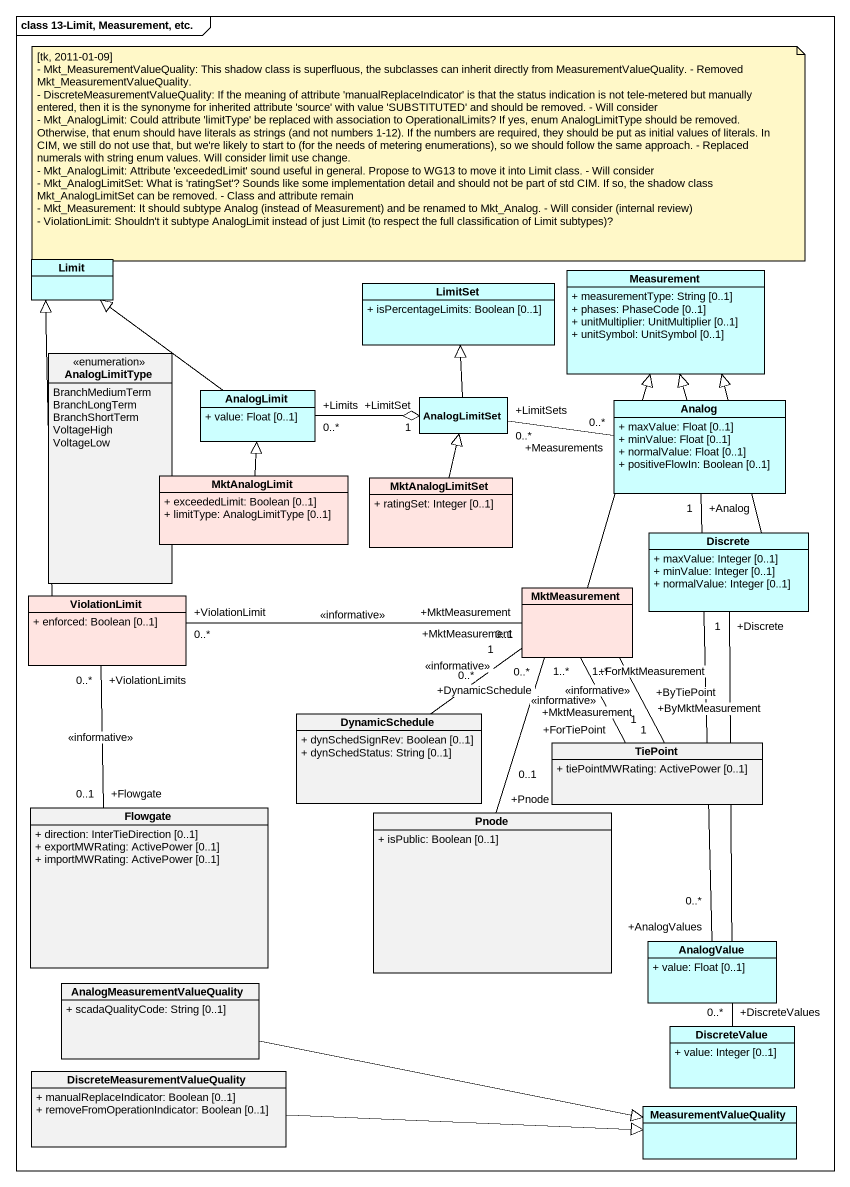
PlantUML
@startuml
mainframe class 13-Limit, Measurement, etc.
hide circle
hide empty members
skinparam classAttributeIconSize 0
class Limit #CCFFFF
class LimitSet #CCFFFF {
  + isPercentageLimits: Boolean [0..1]
}
class Measurement #CCFFFF {
  + measurementType: String [0..1]
  + phases: PhaseCode [0..1]
  + unitMultiplier: UnitMultiplier [0..1]
  + unitSymbol: UnitSymbol [0..1]
}
enum AnalogLimitType {
  BranchMediumTerm
  BranchLongTerm
  BranchShortTerm
  VoltageHigh
  VoltageLow
}
class AnalogLimit #CCFFFF {
  + value: Float [0..1]
}
class AnalogLimitSet #CCFFFF
class Analog #CCFFFF {
  + maxValue: Float [0..1]
  + minValue: Float [0..1]
  + normalValue: Float [0..1]
  + positiveFlowIn: Boolean [0..1]
}
class MktAnalogLimit #FFE4E1 {
  + exceededLimit: Boolean [0..1]
  + limitType: AnalogLimitType [0..1]
}
class MktAnalogLimitSet #FFE4E1 {
  + ratingSet: Integer [0..1]
}
class Discrete #CCFFFF {
  + maxValue: Integer [0..1]
  + minValue: Integer [0..1]
  + normalValue: Integer [0..1]
}
class ViolationLimit #FFE4E1 {
  + enforced: Boolean [0..1]
}
class MktMeasurement #FFE4E1
class DynamicSchedule {
  + dynSchedSignRev: Boolean [0..1]
  + dynSchedStatus: String [0..1]
}
class TiePoint {
  + tiePointMWRating: ActivePower [0..1]
}
class Flowgate {
  + direction: InterTieDirection [0..1]
  + exportMWRating: ActivePower [0..1]
  + importMWRating: ActivePower [0..1]
}
class Pnode {
  + isPublic: Boolean [0..1]
}
class AnalogValue #CCFFFF {
  + value: Float [0..1]
}
class "AnalogMeasurementValueQuality" as AnalogMeasurementValueQualit {
  + scadaQualityCode: String [0..1]
}
class DiscreteValue #CCFFFF {
  + value: Integer [0..1]
}
class "DiscreteMeasurementValueQuality" as DiscreteMeasurementValueQual {
  + manualReplaceIndicator: Boolean [0..1]
  + removeFromOperationIndicator: Boolean [0..1]
}
class MeasurementValueQuality #CCFFFF
AnalogLimit -up-|> Limit
AnalogLimitSet -up-|> LimitSet
AnalogLimitSet "+LimitSet\n1" o-left- "+Limits\n0..*" AnalogLimit
Analog -up-|> Measurement
Analog "+Measurements\n0..*" -left- "+LimitSets\n0..*" AnalogLimitSet
Analog "+Analog\n1" -- "+AnalogValues\n0..*" AnalogValue
MktAnalogLimit -up-|> AnalogLimit
MktAnalogLimitSet -up-|> AnalogLimitSet
Discrete -up-|> Measurement
Discrete "+Discrete\n1" -- "+DiscreteValues\n0..*" DiscreteValue
ViolationLimit -up-|> Limit
ViolationLimit "+ViolationLimit\n0..*" -right- "+MktMeasurement\n0..1" MktMeasurement : <<informative>>
ViolationLimit "+ViolationLimits\n0..*" -- "+Flowgate\n0..1" Flowgate : <<informative>>
MktMeasurement -up-|> Measurement
DynamicSchedule "+DynamicSchedule\n0..*" -up- "+MktMeasurement\n1" MktMeasurement : <<informative>>
TiePoint "+ByTiePoint\n1" -up- "+ByMktMeasurement\n1..*" MktMeasurement : <<informative>>
TiePoint "+ForTiePoint\n1" -up- "+ForMktMeasurement\n1..*" MktMeasurement : <<informative>>
Pnode "+Pnode\n0..1" -up- "+MktMeasurement\n0..*" MktMeasurement
AnalogMeasurementValueQualit -right-|> MeasurementValueQuality
DiscreteMeasurementValueQual -right-|> MeasurementValueQuality
note as N1
  [tk, 2011-01-09]
  - Mkt_MeasurementValueQuality: This shadow class is superfluous, the subclasses can inherit directly from MeasurementValueQuality. - Removed Mkt_MeasurementValueQuality.
  - DiscreteMeasurementValueQuality: If the meaning of attribute 'manualReplaceIndicator' is that the status indication is not tele-metered but manually entered, then it is the synonyme for inherited attribute 'source' with value 'SUBSTITUTED' and should be removed. - Will consider
  - Mkt_AnalogLimit: Could attribute 'limitType' be replaced with association to OperationalLimits? If yes, enum AnalogLimitType should be removed. Otherwise, that enum should have literals as strings (and not numbers 1-12). If the numbers are required, they should be put as initial values of literals. In CIM, we still do not use that, but we're likely to start to (for the needs of metering enumerations), so we should follow the same approach. - Replaced numerals with string enum values. Will consider limit use change.
  - Mkt_AnalogLimit: Attribute 'exceededLimit' sound useful in general. Propose to WG13 to move it into Limit class. - Will consider
  - Mkt_AnalogLimitSet: What is 'ratingSet'? Sounds like some implementation detail and should not be part of std CIM. If so, the shadow class Mkt_AnalogLimitSet can be removed. - Class and attribute remain
  - Mkt_Measurement: It should subtype Analog (instead of Measurement) and be renamed to Mkt_Analog. - Will consider (internal review)
  - ViolationLimit: Shouldn't it subtype AnalogLimit instead of just Limit (to respect the full classification of Limit subtypes)?
end note
@enduml
